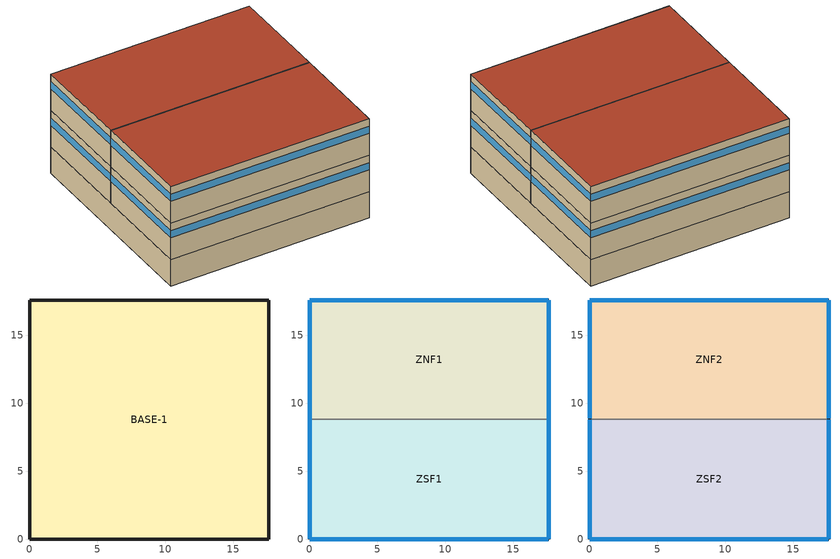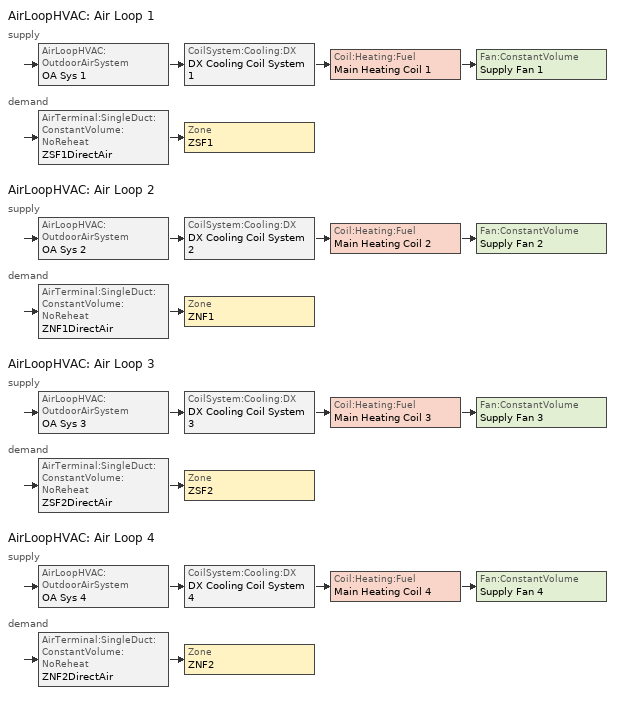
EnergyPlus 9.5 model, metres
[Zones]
BASE-1
 floor ground (SLABL): 0,17.59 17.59,17.59 17.59,0 0,0 z-2.44
 wall ground (UNDRWALL): 0,0 17.59,0 17.59,17.59 0,17.59 0,0 z-2.44:0
ZSF1
 floor to BASE-1 (FLOORR): 0,8.79 17.59,8.79 17.59,0 0,0 z0
 wall outside (WALLR): 0,8.79 0,0 17.59,0 17.59,8.79 z0:3.35
 window (Dbl LoE (e2=.1) Clr 6mm/6mm Air): 17.59,0.01 17.59,8.79 / 0.01,0 17.58,0 / 0,8.79 0,0.01 z2.01:2.67
ZNF1
 floor to BASE-1 (FLOORR): 0,17.59 17.59,17.59 17.59,8.79 0,8.79 z0
 wall outside (WALLR): 17.59,8.79 17.59,17.59 0,17.59 0,8.79 z0:3.35
 wall to ZSF1 (INTWALL-1): 0,8.79 17.59,8.79 z0:3.35
 window (Dbl LoE (e2=.1) Clr 6mm/6mm Air): 17.59,8.8 17.59,17.58 / 17.58,17.59 0.01,17.59 / 0,17.58 0,8.8 z2.01:2.67
ZNF2
 floor to ZNF1 (FLOORR): 0,17.59 17.59,17.59 17.59,8.79 0,8.79 z3.35
 wall outside (WALLR): 17.59,8.79 17.59,17.59 0,17.59 0,8.79 z3.35:6.71
 wall to ZSF2 (INTWALL-1): 0,8.79 17.59,8.79 z3.35:6.71
 window (Dbl LoE (e2=.1) Clr 6mm/6mm Air): 17.59,8.9 17.59,17.58 / 17.58,17.59 0.01,17.59 / 0,17.58 0,8.9 z5.36:6.03
 roof outside (ROOFR): 0,8.79 17.59,8.79 17.59,17.59 0,17.59 z6.71
ZSF2
 floor to ZSF1 (FLOORR): 0,8.79 17.59,8.79 17.59,0 0,0 z3.35
 wall outside (WALLR): 0,8.79 0,0 17.59,0 17.59,8.79 z3.35:6.71
 window (Dbl LoE (e2=.1) Clr 6mm/6mm Air): 17.59,0.01 17.59,8.79 / 0.01,0 17.58,0 / 0,8.79 0,0.01 z5.36:6.03
 roof outside (ROOFR): 0,0 17.59,0 17.59,8.79 0,8.79 z6.71
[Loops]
AirLoopHVAC 'Air Loop 1'
 supply: AirLoopHVAC:OutdoorAirSystem 'OA Sys 1' > CoilSystem:Cooling:DX 'DX Cooling Coil System 1' > Coil:Heating:Fuel 'Main Heating Coil 1' > Fan:ConstantVolume 'Supply Fan 1'
 demand: AirTerminal:SingleDuct:ConstantVolume:NoReheat 'ZSF1DirectAir' > Zone 'ZSF1'
AirLoopHVAC 'Air Loop 2'
 supply: AirLoopHVAC:OutdoorAirSystem 'OA Sys 2' > CoilSystem:Cooling:DX 'DX Cooling Coil System 2' > Coil:Heating:Fuel 'Main Heating Coil 2' > Fan:ConstantVolume 'Supply Fan 2'
 demand: AirTerminal:SingleDuct:ConstantVolume:NoReheat 'ZNF1DirectAir' > Zone 'ZNF1'
AirLoopHVAC 'Air Loop 3'
 supply: AirLoopHVAC:OutdoorAirSystem 'OA Sys 3' > CoilSystem:Cooling:DX 'DX Cooling Coil System 3' > Coil:Heating:Fuel 'Main Heating Coil 3' > Fan:ConstantVolume 'Supply Fan 3'
 demand: AirTerminal:SingleDuct:ConstantVolume:NoReheat 'ZSF2DirectAir' > Zone 'ZSF2'
AirLoopHVAC 'Air Loop 4'
 supply: AirLoopHVAC:OutdoorAirSystem 'OA Sys 4' > CoilSystem:Cooling:DX 'DX Cooling Coil System 4' > Coil:Heating:Fuel 'Main Heating Coil 4' > Fan:ConstantVolume 'Supply Fan 4'
 demand: AirTerminal:SingleDuct:ConstantVolume:NoReheat 'ZNF2DirectAir' > Zone 'ZNF2'
[Building]
Small Office: North Axis {deg}=0; Terrain=City; Loads Convergence Tolerance Value {W}=0.04; Temperature Convergence Tolerance Value {deltaC}=0.4; Solar Distribution=FullInteriorAndExterior; Maximum Number of Warmup Days=25; Minimum Number of Warmup Days=6
[Site:Location]
CHICAGO_IL_USA TMY2-94846: Latitude {deg}=41.78; Longitude {deg}=-87.75; Time Zone {hr}=-6; Elevation {m}=190
[SizingPeriod:DesignDay] Day of Month=21; Humidity Condition Type=Wetbulb; Barometric Pressure {Pa}=99063; Rain Indicator=No; Snow Indicator=No; Daylight Saving Time Indicator=No; Solar Model Indicator=ASHRAEClearSky
Name | Month | Day Type | Maximum Dry-Bulb Temperature {C} | Daily Dry-Bulb Temperature Range {deltaC} | Wetbulb or DewPoint at Maximum Dry-Bulb {C} | Wind Speed {m/s} | Wind Direction {deg} | Sky Clearness
CHICAGO_IL_USA Annual Heating 99% Design Conditions DB | 1 | WinterDesignDay | -17.3 | 0 | -17.3 | 4.9 | 270 | 0
CHICAGO_IL_USA Annual Cooling 1% Design Conditions DB/MCWB | 7 | SummerDesignDay | 31.5 | 10.7 | 23 | 5.3 | 230 | 1
[Site:GroundTemperature:BuildingSurface]
20.03, 20.03, 20.13, 20.3, 20.43, 20.52, 20.62, 20.77, 20.78, 20.55, 20.44, 20.2
[Material] Thermal Absorptance=0.9
Name | Roughness | Thickness {m} | Conductivity {W/m-K} | Density {kg/m3} | Specific Heat {J/kg-K} | Solar Absorptance | Visible Absorptance
ST01 | MediumRough | 0.0254 | 1.802 | 2243 | 837 | 0.65 | 0.65
GP02 | MediumSmooth | 0.0159 | 0.16 | 801 | 837 | 0.75 | 0.75
BR01 | VeryRough | 0.0095 | 0.162 | 1121 | 1464 | 0.7 | 0.7
CC24 | MediumRough | 0.1016 | 0.36 | 1282 | 837 | 0.65 | 0.65
AC02 | MediumSmooth | 0.0127 | 0.057 | 288 | 1339 | 0.7 | 0.7
CC15 | MediumRough | 0.1524 | 1.802 | 2243 | 837 | 0.65 | 0.65
WD10 | MediumSmooth | 0.667 | 0.115 | 513 | 1381 | 0.78 | 0.78
[Material:NoMass] Roughness=Rough
Name | Thermal Resistance {m2-K/W} | Thermal Absorptance | Solar Absorptance | Visible Absorptance
IN-W | 1.10949 | 0.65 | 0.65 | 0.65
IN-R | 2.34226 | 0.65 | 0.65 | 0.65
CP01 | 0.367 | 0.9 | 0.75 | 0.75
[Material:AirGap]
Name | Thermal Resistance {m2-K/W}
AL21 | 0.157
AL33 | 0.162
[WindowMaterial:Glazing] Optical Data Type=SpectralAverage; Thickness {m}=0.006; Infrared Transmittance at Normal Incidence=0; Front Side Infrared Hemispherical Emissivity=0.84; Conductivity {W/m-K}=0.9
Name | Solar Transmittance at Normal Incidence | Front Side Solar Reflectance at Normal Incidence | Back Side Solar Reflectance at Normal Incidence | Visible Transmittance at Normal Incidence | Front Side Visible Reflectance at Normal Incidence | Back Side Visible Reflectance at Normal Incidence | Back Side Infrared Hemispherical Emissivity
CLEAR 6MM | 0.775 | 0.071 | 0.071 | 0.881 | 0.08 | 0.08 | 0.84
LoE CLEAR 6MM | 0.6 | 0.17 | 0.22 | 0.84 | 0.055 | 0.078 | 0.1
[WindowMaterial:Gas]
AIR 6MM: Gas Type=Air; Thickness {m}=.0063
[Construction]
Dbl LoE (e2=.1) Clr 6mm/6mm Air: LoE CLEAR 6MM, AIR 6MM, CLEAR 6MM
WALLR: ST01, IN-W, AL21, GP02
ROOFR: BR01, CC24, IN-R, AL33, AC02
FLOORR: CC24, CP01
SLABL: CC15
UNDRWALL: CC24
FURNITURE: WD10
INTWALL-1: GP02, AL21, GP02
[Zone] Type=1; Multiplier=1; Ceiling Height {m}=autocalculate; Volume {m3}=autocalculate
ZSF1; ZNF1; ZSF2; ZNF2; BASE-1
[InternalMass] Construction=FURNITURE; Surface Area {m2}=77
Name | Zone or ZoneList
ZSF1-MASS | ZSF1
ZNF1-MASS | ZNF1
ZSF2-MASS | ZSF2
ZNF2-MASS | ZNF2
[People] Number of People Schedule=OCC-SCHED; Number of People Calculation Method=people; Number of People=3.27; Fraction Radiant=0.7; Activity Level Schedule=ZSF1-ActSchd
Name | Zone or ZoneList
ZSF1 People 1 | ZSF1
ZNF1 People 1 | ZNF1
ZSF2 People 1 | ZSF2
ZNF2 People 1 | ZNF2
[Lights] Schedule=LIT-SCHED; Design Level Calculation Method=LightingLevel; Lighting Level {W}=3025; Return Air Fraction=0; Fraction Radiant=0.35; Fraction Visible=0.35; Fraction Replaceable=0
Name | Zone or ZoneList
ZSF1 Lights 1 | ZSF1
ZNF1 Lights 1 | ZNF1
ZSF2 Lights 1 | ZSF2
ZNF2 Lights 1 | ZNF2
[ElectricEquipment] Schedule=EQP-SCHED; Design Level Calculation Method=EquipmentLevel; Design Level {W}=687.5; Fraction Latent=0; Fraction Radiant=0.7; Fraction Lost=0
Name | Zone or ZoneList
ZSF1 ElecEq 1 | ZSF1
ZNF1 ElecEq 1 | ZNF1
ZSF2 ElecEq 1 | ZSF2
ZNF2 ElecEq 1 | ZNF2
[OtherEquipment]
BASE-1 OthEq 1: Fuel Type=None; Zone or ZoneList=BASE-1; Schedule=AlwaysOn; Design Level Calculation Method=EquipmentLevel; Design Level {W}=726; Fraction Latent=0; Fraction Radiant=0.7; Fraction Lost=0
[ZoneInfiltration:DesignFlowRate] Schedule=INF-SCHED; Design Flow Rate Calculation Method=flow/zone; Constant Term Coefficient=1; Temperature Term Coefficient=0.03636; Velocity Term Coefficient=0; Velocity Squared Term Coefficient=0
Name | Zone or ZoneList | Design Flow Rate {m3/s}
ZSF1 Infil 1 | ZSF1 | 0.043
ZNF1 Infil 1 | ZNF1 | 0.043
ZSF2 Infil 1 | ZSF2 | 0.043
ZNF2 Infil 1 | ZNF2 | 0.043
BASE-1 Infil 1 | BASE-1 | 0.402
[Sizing:Zone] Zone Cooling Design Supply Air Temperature Input Method=SupplyAirTemperature; Zone Cooling Design Supply Air Temperature {C}=14; Zone Heating Design Supply Air Temperature Input Method=SupplyAirTemperature; Zone Heating Design Supply Air Temperature {C}=50; Zone Cooling Design Supply Air Humidity Ratio {kgWater/kgDryAir}=0.009; Zone Heating Design Supply Air Humidity Ratio {kgWater/kgDryAir}=0.004; Zone Heating Sizing Factor=0; Zone Cooling Sizing Factor=0; Cooling Design Air Flow Method=DesignDay; Cooling Design Air Flow Rate {m3/s}=0; Heating Design Air Flow Method=DesignDay; Heating Design Air Flow Rate {m3/s}=0; Account for Dedicated Outdoor Air System=No; Dedicated Outdoor Air System Control Strategy=NeutralSupplyAir; Dedicated Outdoor Air Low Setpoint Temperature for Design {C}=autosize; Dedicated Outdoor Air High Setpoint Temperature for Design {C}=autosize
Name | Design Specification Outdoor Air Object
ZSF1 | SZ DSOA ZSF1
ZNF1 | SZ DSOA ZNF1
ZSF2 | SZ DSOA ZSF2
ZNF2 | SZ DSOA ZNF2
[DesignSpecification:OutdoorAir] Outdoor Air Method=FLOW/PERSON; Outdoor Air Flow per Person {m3/s-person}=0.00944; Outdoor Air Flow per Zone Floor Area {m3/s-m2}=0; Outdoor Air Flow per Zone {m3/s}=0
SZ DSOA ZSF1; SZ DSOA ZNF1; SZ DSOA ZSF2; SZ DSOA ZNF2
[AirLoopHVAC]
Name | Design Supply Air Flow Rate {m3/s}
Air Loop 1 | 0.71
Air Loop 2 | 0.67
Air Loop 3 | 0.79
Air Loop 4 | 0.75
[AvailabilityManager:Scheduled]
Air Loop Avail: Schedule=FAN-SCHED
[ZoneControl:Thermostat] Control Type Schedule=Zone Control Type Sched; Control 1=DualSetPoint
Name | Zone or ZoneList
South zone1 | ZSF1
North zone1 | ZNF1
South zone2 | ZSF2
North zone2 | ZNF2
[ThermostatSetpoint:DualSetpoint]
DualSetPoint: Heating Setpoint Temperature Schedule=HTG-SCHED; Cooling Setpoint Temperature Schedule=CLG-SCHED
[Zone equipment]
ZSF1: ZSF1DirectAir
ZNF1: ZNF1DirectAir
ZSF2: ZSF2DirectAir
ZNF2: ZNF2DirectAir
[AirTerminal:SingleDuct:ConstantVolume:NoReheat] Availability Schedule=FAN-SCHED
Name | Maximum Air Flow Rate {m3/s}
ZSF1DirectAir | 0.71
ZNF1DirectAir | 0.67
ZSF2DirectAir | 0.79
ZNF2DirectAir | 0.75
[CoilSystem:Cooling:DX] Availability Schedule=FAN-SCHED
Name | Cooling Coil | Dehumidification Control Type
DX Cooling Coil System 1 | ACDXCoil 1
DX Cooling Coil System 2 | ACDXCoil 2 | Multimode
DX Cooling Coil System 3 | ACDXCoil 3
DX Cooling Coil System 4 | ACDXCoil 4
[Coil:Heating:Fuel] Availability Schedule=FAN-SCHED; Fuel Type=NaturalGas; Burner Efficiency=0.8; Nominal Capacity {W}=15000
Main Heating Coil 1; Main Heating Coil 2; Main Heating Coil 3; Main Heating Coil 4
[Coil:Cooling:DX] Availability Schedule=FAN-SCHED
Name | Performance Object
ACDXCoil 1 | ACDXCoil 1 Performance
ACDXCoil 2 | ACDXCoil 2 Performance
ACDXCoil 3 | ACDXCoil 3 Performance
ACDXCoil 4 | ACDXCoil 4 Performance
[Coil:Cooling:DX:CurveFit:Performance] Capacity Control Method=Discrete; Compressor Fuel Type=Electricity
Name | Base Operating Mode | Alternative Operating Mode 2
ACDXCoil 1 Performance | ACDXCoil 1 Normal Operating Mode
ACDXCoil 2 Performance | ACDXCoil 2 Normal Operating Mode | ACDXCoil 2 Dehumidification Operating Mode
ACDXCoil 3 Performance | ACDXCoil 3 Normal Operating Mode
ACDXCoil 4 Performance | ACDXCoil 4 Operating Mode
[Coil:Cooling:DX:CurveFit:OperatingMode]
Name | Rated Gross Total Cooling Capacity {W} | Rated Evaporator Air Flow Rate {m3/s} | Apply Latent Degradation to Speeds Greater than 1 | Nominal Speed Number | Speed 1 | Speed 2
ACDXCoil 1 Normal Operating Mode | 13228 | 0.71 | Yes | 2 | ACDXCoil 1 Normal Mode Stage 1 Performance | ACDXCoil 1 Normal Mode Stage 2 Performance
ACDXCoil 2 Normal Operating Mode | 14047 | 0.67 | Yes | 2 | ACDXCoil 2 Normal Mode Stage 1 Performance | ACDXCoil 2 Normal Mode Stage 2 Performance
ACDXCoil 2 Dehumidification Operating Mode | 13148 | 0.67 | Yes | 2 | ACDXCoil 2 Dehumidification Mode Stage 1 Performance | ACDXCoil 2 Dehumidification Mode Stage 2 Performance
ACDXCoil 3 Normal Operating Mode | 14719 | 0.79 | Yes | 1 | ACDXCoil 3 Normal Mode Stage 1 Performance
ACDXCoil 4 Operating Mode | 13973 | 0.75 |  | 1 | ACDXCoil 4 Speed 1 Performance
[Coil:Cooling:DX:CurveFit:Speed] Evaporator Air Flow Rate Fraction=1; Total Cooling Capacity Modifier Function of Air Flow Fraction Curve=WindACCoolCapFFF; Energy Input Ratio Modifier Function of Air Flow Fraction Curve=WindACEIRFFF; Part Load Fraction Correlation Curve=WindACPLFFPLR
Name | Gross Total Cooling Capacity Fraction | Gross Sensible Heat Ratio | Gross Cooling COP {W/W} | Active Fraction of Coil Face Area | Total Cooling Capacity Modifier Function of Temperature Curve | Energy Input Ratio Modifier Function of Temperature Curve | Condenser Air Flow Rate Fraction | Evaporative Condenser Pump Power Fraction
ACDXCoil 1 Normal Mode Stage 1 Performance | 0.6 | 0.8 | 3 | 0.6 | WindACCoolCapFT | WindACEIRFT
ACDXCoil 1 Normal Mode Stage 2 Performance; ACDXCoil 3 Normal Mode Stage 1 Performance; ACDXCoil 4 Speed 1 Performance | 1 | 0.8 | 3 | 1 | WindACCoolCapFT | WindACEIRFT | 1 | 1
ACDXCoil 2 Normal Mode Stage 1 Performance | 0.6 | 0.68 | 3.56 | 0.6 | WindAC2CoolCapFT | WindAC2EIRFT
ACDXCoil 2 Normal Mode Stage 2 Performance | 1 | 0.68 | 3.56 | 1 | WindAC2CoolCapFT | WindAC2EIRFT | 1 | 1
ACDXCoil 2 Dehumidification Mode Stage 1 Performance | 0.6 | 0.6 | 3.31 | 0.6 | WindAC2SubClCoolCapFT | WindAC2SubClEIRFT
ACDXCoil 2 Dehumidification Mode Stage 2 Performance | 1 | 0.6 | 3.31 | 1 | WindAC2SubClCoolCapFT | WindAC2SubClEIRFT | 1 | 1
[SetpointManager:SingleZone:Humidity:Maximum]
Air Loop 2 Humidity Set Point Manager: Setpoint Node or NodeList=DX Cooling Coil 2 Outlet Node
[Fan:ConstantVolume] Availability Schedule=FAN-SCHED; Fan Total Efficiency=0.7; Pressure Rise {Pa}=600; Motor Efficiency=0.9; Motor In Airstream Fraction=1
Name | Maximum Flow Rate {m3/s}
Supply Fan 1 | 0.71
Supply Fan 2 | 0.67
Supply Fan 3 | 0.79
Supply Fan 4 | 0.75
[Controller:OutdoorAir] Minimum Outdoor Air Flow Rate {m3/s}=0.032; Economizer Control Type=NoEconomizer; Economizer Control Action Type=ModulateFlow; Economizer Maximum Limit Dry-Bulb Temperature {C}=19; Economizer Minimum Limit Dry-Bulb Temperature {C}=4; Lockout Type=NoLockout; Minimum Limit Type=FixedMinimum; Minimum Outdoor Air Schedule=Min OA Sched
Name | Maximum Outdoor Air Flow Rate {m3/s}
OA Controller 1 | 0.71
OA Controller 2 | 0.67
OA Controller 3 | 0.79
OA Controller 4 | 0.75
[SetpointManager:SingleZone:Heating]
Heating Supply Air Temp Manager 1: Control Variable=Temperature; Minimum Supply Air Temperature {C}=-99; Maximum Supply Air Temperature {C}=45; Control Zone=ZSF1; Setpoint Node or NodeList=Air Loop 1 Outlet Node
[SetpointManager:SingleZone:Cooling]
Cooling Supply Air Temp Manager 1: Control Variable=Temperature; Minimum Supply Air Temperature {C}=14; Maximum Supply Air Temperature {C}=99; Control Zone=ZSF1; Setpoint Node or NodeList=Zone Equipment 1 Inlet Node
[SetpointManager:MixedAir] Control Variable=Temperature
Name | Setpoint Node or NodeList
Heating Mixed Air Temp Manager 1 | Main Heating Coil 1 Air Outlet Node
Cooling Mixed Air Temp Manager 1 | DX Cooling Coil 1 Outlet Node
Mixed Air Temp Manager 2 | Mixed Air 2 Nodes
Mixed Air Temp Manager 3 | Mixed Air 3 Nodes
Mixed Air Temp Manager 4 | Mixed Air 4 Nodes
[SetpointManager:SingleZone:Reheat] Control Variable=Temperature; Minimum Supply Air Temperature {C}=14; Maximum Supply Air Temperature {C}=45
Name | Control Zone | Setpoint Node or NodeList
Supply Air Temp Manager 2 | ZNF1 | Supply Air 2 Temp Nodes
Supply Air Temp Manager 3 | ZSF2 | Supply Air 3 Temp Nodes
Supply Air Temp Manager 4 | ZNF2 | Supply Air 4 Temp Nodes
[Schedule:Compact]
OCC-SCHED: Through: 12/31, For: Weekdays SummerDesignDay CustomDay1 CustomDay2, Until: 8:00, 0, Until: 9:00, 0.333333, Until: 10:00, 0.666667, Until: 17:00, 1, Until: 18:00, 0.5, Until: 24:00, 0, For: Weekends WinterDesignDay Holidays, Until: 8:00, 0, Until: 9:00, 0.0666667, Until: 10:00, 0.133333, Until: 12:00, 0.2, Until: 13:00, 0.1, Until: 24:00, 0
LIT-SCHED: Through: 12/31, For: Weekdays SummerDesignDay CustomDay1 CustomDay2, Until: 8:00, 0.2, Until: 17:00, 0.9, Until: 24:00, 0.2, For: Weekends WinterDesignDay Holidays, Until: 24:00, 0.2
EQP-SCHED: Through: 12/31, For: Weekdays SummerDesignDay CustomDay1 CustomDay2, Until: 8:00, 0.17, Until: 17:00, 1, Until: 24:00, 0.17, For: Weekends WinterDesignDay Holidays, Until: 24:00, 0.17
INF-SCHED: Through: 12/31, For: Weekdays SummerDesignDay CustomDay1 CustomDay2, Until: 7:00, 1, Until: 18:00, 0, Until: 24:00, 1, For: Weekends WinterDesignDay Holidays, Until: 7:00, 1, Until: 13:00, 0, Until: 24:00, 1
ZSF1-ACTSCHD: Through: 12/31, For: Alldays, Until: 24:00, 149.43
FAN-SCHED: Through: 12/31, For: Weekdays SummerDesignDay WinterDesignDay CustomDay1 CustomDay2, Until: 7:00, 0, Until: 18:00, 1, Until: 24:00, 0, For: Weekends Holidays, Until: 7:00, 0, Until: 13:00, 1, Until: 24:00, 0
CLG-SCHED: Through: 12/31, For: Weekdays SummerDesignDay WinterDesignDay CustomDay1 CustomDay2, Until: 7:00, 40, Until: 18:00, 23.9, Until: 24:00, 40, For: Weekends Holidays, Until: 7:00, 40, Until: 13:00, 23.9, Until: 24:00, 32.2
HTG-SCHED: Through: 12/31, For: Weekdays SummerDesignDay WinterDesignDay CustomDay1 CustomDay2, Until: 7:00, 12.8, Until: 18:00, 21.1, Until: 24:00, 12.8, For: Weekends Holidays, Until: 7:00, 12.8, Until: 13:00, 21.1, Until: 24:00, 12.8
ZONE CONTROL TYPE SCHED: Through: 12/31, For: Alldays, Until: 24:00, 4
MIN OA SCHED: Through: 12/31, For: Weekdays, Until: 6:00, 0.02, Until: 18:00, 1, Until: 24:00, 0.02, For: Weekends Holidays SummerDesignDay WinterDesignDay CustomDay1 CustomDay2, Until: 24:00, 0.02
ALWAYSON: Through: 12/31, For: Alldays, Until: 24:00, 1
[Curve:Biquadratic] Input Unit Type for X=Temperature; Input Unit Type for Y=Temperature; Output Unit Type=Dimensionless
Name | Coefficient1 Constant | Coefficient2 x | Coefficient3 x**2 | Coefficient4 y | Coefficient5 y**2 | Coefficient6 x*y | Minimum Value of x | Maximum Value of x | Minimum Value of y | Maximum Value of y
WindACCoolCapFT | 0.942588 | 0.00954335 | 0.00068377 | -0.0110427 | 5.249e-06 | -9.72e-06 | 12.77778 | 23.88889 | 18 | 46.11111
WindACEIRFT | 0.342414 | 0.034885 | -0.0006237 | 0.00497722 | 0.000437951 | -0.000728028 | 12.77778 | 23.88889 | 18 | 46.11111
WindAC2CoolCapFT | 1.06794 | -0.0312618 | 0.00197431 | -0.00272643 | -5.52654e-05 | -6.31169e-05 | -100 | 100 | -100 | 100
WindAC2EIRFT | 0.17406 | 0.0222815 | -0.000134077 | 0.028298 | 0.000485106 | -0.00167709 | -100 | 100 | -100 | 100
WindAC2SubClCoolCapFT | 0.59678 | 0.0342166 | 0.000113924 | -0.00375859 | -9.17495e-05 | -8.98373e-05 | -100 | 100 | -100 | 100
WindAC2SubClEIRFT | 0.435348 | 0.00401564 | 0.000604235 | 0.015824 | 0.000747287 | -0.00177974 | -100 | 100 | -100 | 100
[Curve:Quadratic]
Name | Coefficient1 Constant | Coefficient2 x | Coefficient3 x**2 | Minimum Value of x | Maximum Value of x
WindACCoolCapFFF | 0.8 | 0.2 | 0 | 0.5 | 1.5
WindACEIRFFF | 1.1552 | -0.1808 | 0.0256 | 0.5 | 1.5
WindACPLFFPLR | 0.85 | 0.15 | 0 | 0 | 1
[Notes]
SmOffPSZ-MultiModeDX.idf
Basic file description: 2-story, 4 zone small office building plus basement, 1 packaged unit per zone.
Highlights              Illustrates use of multi-mode DX coil (COIL:DX:MultiMode:CoolingEmpirical)
for 2-stage DX with and without enhanced dehumidification option and single zone
heating/cooling set point managers (SET POINT MANAGER:SINGLE ZONE HEATING and COOLING).
Simulation Location/Run: CHICAGO_IL_USA TMY2-94846, 2 design days, 3 run periods,
Run Control executes the run periods using the weather file
Location:                Chicago, IL
Design Days:             CHICAGO_IL_USA Annual Heating 99% Design Conditions DB, MaxDB= -17.3°C
CHICAGO_IL_USA Annual Cooling 1% Design Conditions, MaxDB=  31.5°C MCWB=  23.0°C
Run Period (Weather File): Winter 1/1-7, Spring 4/1-7, Summer 7/1-7, CHICAGO_IL_USA TMY2-94846
Run Control:             No Zone or System sizing required, run 3 weather file weeks (no design days run)
Building:                Square 2 story building plus basement. Each floor has 2 thermal zones:
one north facing, the other south facing. Each floor is about 3330
square feet. Windows run the length of each facade. The window to
wall ratio is 0.2. The walls are stone, insulation, air-space, and
gyp-board. The roof is built-up roofing, 4" conc., insulation,
air-space,and accoustic tile. The floors are 4" light-weight conc.,
pad, and carpet. The windows are Dbl LoE (e2=.1) Clr 6mm/6mm Air.
Furniture is modeled as 8 inches of wood covering 1/2 the floor
area. There is an unconditioned basement with a heat source representing
the equipment room..
Floor Area:        618.7 m2 (6658 ft2) conditioned space plus 309.4 m2 (3329 ft2) basement
Number of Stories: 2
Internal: People, equipment, and lighting all at approximately "normal"
levels and schedules.
System:   Each zone (basement is unconditioned but has a heat source) is
seved by a packaged simgle zone system consisting of an outside
air economizer, DX coil, gas heating coil, and draw through supply
air fan. There is night set up and setback. The fans are scheduled
off at night. The thermostat is dual setpoint with deadband.
Air Loop 1 (serving zone ZSF1) uses COIL:DX:MultiMode:CoolingEmpirical
to model a 2-stage DX coil with no humidity control
Air loop 1 also uses SET POINT MANAGER:SINGLE ZONE HEATING and COOLING
instead of SET POINT MANAGER:SINGLE ZONE REHEAT.
Air Loop 2 (serving zone ZNF1) uses COIL:DX:MultiMode:CoolingEmpirical
to model a 2-stage DX coil with a subcool-reheat mode for enhanced
Air Loop 3 (serving zone ZSF2) uses COIL:DX:MultiMode:CoolingEmpirical
to model a 1-stage DX coil with no humidity control (equivalent to
the Coil:Cooling:DX:SingleSpeed model used in SmOffPSZ).
Air Loop 4 (serving zone ZNF2) uses Coil:Cooling:DX:SingleSpeed,
the same as in SmOffPSZ.
CHICAGO_IL_USA Annual Heating 99% Design Conditions DB, MaxDB= -17.3°C
